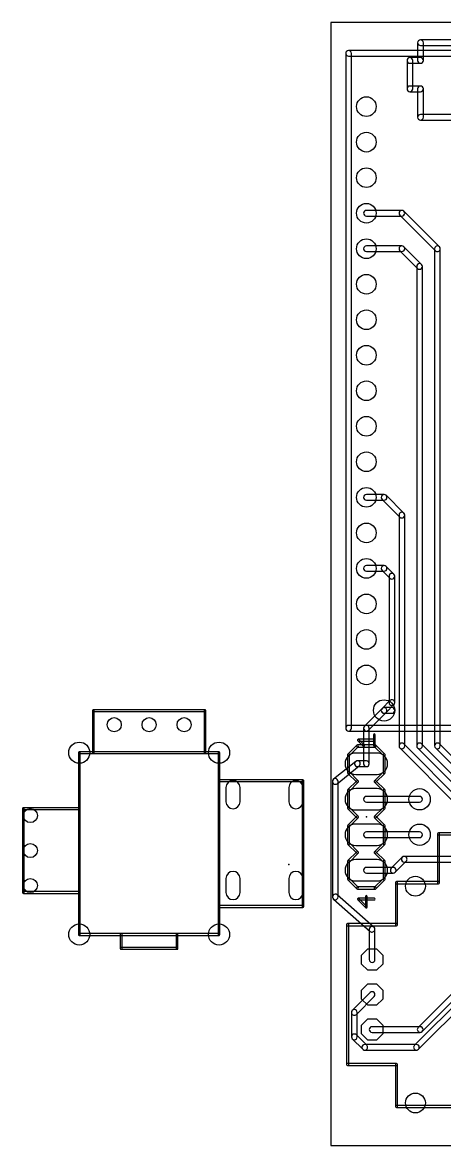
# Model space of a CAD drawing. Extents: x -22.1 to 60.3, y 1.9 to 82.2.
# Drawn here: x -22.1 to 8.1, y 1.9 to 82.2 of the extents above; entities that cross this region are included whole.
import ezdxf

# ---------------------------------------------------------------- set-up
doc = ezdxf.new("R2010")
doc.units = 0
for name, color, linetype in [('16', 175, 'CONTINUOUS'), ('17', 82, 'CONTINUOUS'), ('18', 82, 'CONTINUOUS'), ('20', 7, 'CONTINUOUS'), ('21', 253, 'CONTINUOUS'), ('23', 7, 'CONTINUOUS')]:
    doc.layers.add(name, color=color, linetype=linetype)

# ---------------------------------------------------------------- blocks, each defined once
blk = doc.blocks.new('OCTAGONP')
blk.add_lwpolyline([(-0.5, -0.2071), (-0.5, 0.2071), (-0.2071, 0.5), (0.2071, 0.5), (0.5, 0.2071), (0.5, -0.2071), (0.2071, -0.5), (-0.2071, -0.5)], close=True)
blk = doc.blocks.new('LONGP100')
blk.add_lwpolyline([(-0.5, -0.5), (0.5, -0.5, 1), (0.5, 0.5), (-0.5, 0.5, 1)], format="xyb", close=True)
blk = doc.blocks.new('ROUNDP')
blk.add_circle((0, 0), 0.5)
blk = doc.blocks.new('ROUNDV')
blk.add_circle((0, 0), 0.5)

msp = doc.modelspace()

# ---------------------------------------------------------------- linework, layer by layer
at = {"layer": '16'}
for points in [[(5.08, 68.7832), (2.54, 68.7832, 1), (2.54, 68.3768), (5.08, 68.3768, 1)], [(7.7637, 66.1837), (5.2237, 68.7237, 1), (4.9363, 68.4363), (7.4763, 65.8963, 1)], [(2.54, 65.8368), (5.08, 65.8368, 1), (5.08, 66.2432), (2.54, 66.2432, 1)], [(4.9363, 65.8963), (6.2063, 64.6263, 1), (6.4937, 64.9137), (5.2237, 66.1837, 1)], [(7.8232, 30.48), (7.8232, 66.04, 1), (7.4168, 66.04), (7.4168, 30.48, 1)], [(6.1468, 64.77), (6.1468, 30.48, 1), (6.5532, 30.48), (6.5532, 64.77, 1)], [(2.54, 48.0568), (3.81, 48.0568, 1), (3.81, 48.4632), (2.54, 48.4632, 1)], [(3.6663, 48.1163), (4.9363, 46.8463, 1), (5.2237, 47.1337), (3.9537, 48.4037, 1)], [(4.8768, 46.99), (4.8768, 30.48, 1), (5.2832, 30.48), (5.2832, 46.99, 1)], [(2.54, 42.9768), (3.81, 42.9768, 1), (3.81, 43.3832), (2.54, 43.3832, 1)], [(3.6663, 43.0363), (4.2251, 42.4775, 1), (4.5125, 42.7649), (3.9537, 43.3237, 1)], [(4.1656, 42.6212), (4.1656, 33.5788, 1), (4.572, 33.5788), (4.572, 42.6212, 1)], [(4.2251, 33.7225), (3.6663, 33.1637, 1), (3.9537, 32.8763), (4.5125, 33.4351, 1)], [(2.6837, 31.6063), (3.9537, 32.8763, 1), (3.6663, 33.1637), (2.3963, 31.8937, 1)], [(3.81, 32.8168), (4.3688, 32.8168, 1), (4.3688, 33.2232), (3.81, 33.2232, 1)], [(2.7432, 29.21), (2.7432, 31.75, 1), (2.3368, 31.75), (2.3368, 29.21, 1)], [(9.3512, 26.4962), (5.2237, 30.6237, 1), (4.9363, 30.3363), (9.0638, 26.2088, 1)], [(6.2063, 30.3363), (12.5563, 23.9863, 1), (12.8437, 24.2737), (6.4937, 30.6237, 1)], [(13.4787, 24.9087), (7.7637, 30.6237, 1), (7.4763, 30.3363), (13.1913, 24.6213, 1)], [(0.4444, 27.7813), (2.0319, 29.0513, 1), (1.7781, 29.3687), (0.1906, 28.0987, 1)], [(1.905, 29.0068), (2.54, 29.0068, 1), (2.54, 29.4132), (1.905, 29.4132, 1)], [(0.5207, 19.685), (0.5207, 27.94, 1), (0.1143, 27.94), (0.1143, 19.685, 1)], [(2.54, 26.4668), (6.35, 26.4668, 1), (6.35, 26.8732), (2.54, 26.8732, 1)], [(2.54, 23.9268), (6.35, 23.9268, 1), (6.35, 24.3332), (2.54, 24.3332, 1)], [(4.6037, 21.4463), (5.3941, 22.2367, 1), (5.1067, 22.5241), (4.3163, 21.7337, 1)], [(5.2504, 22.1772), (10.1304, 22.1772, 1), (10.1304, 22.5836), (5.2504, 22.5836, 1)], [(2.54, 21.3868), (4.46, 21.3868, 1), (4.46, 21.7932), (2.54, 21.7932, 1)], [(3.0842, 17.5226), (0.4517, 19.8376, 1), (0.1833, 19.5324), (2.8158, 17.2174, 1)], [(3.1532, 15.2), (3.1532, 17.37, 1), (2.7468, 17.37), (2.7468, 15.2, 1)], [(2.8063, 12.8437), (1.5363, 11.5737, 1), (1.8237, 11.2863), (3.0937, 12.5563, 1)], [(6.5337, 10.0563), (9.0337, 12.5563, 1), (8.7463, 12.8437), (6.2463, 10.3437, 1)], [(6.2695, 8.7863), (9.7449, 12.2617, 1), (9.4575, 12.5491), (5.9821, 9.0737, 1)], [(1.4768, 11.43), (1.4768, 9.6739, 1), (1.8832, 9.6739), (1.8832, 11.43, 1)], [(1.5363, 9.5303), (2.2803, 8.7863, 1), (2.5676, 9.0737), (1.8237, 9.8176, 1)], [(2.95, 9.9968), (6.39, 9.9968, 1), (6.39, 10.4032), (2.95, 10.4032, 1)], [(2.4239, 8.7268), (6.1258, 8.7268, 1), (6.1258, 9.1332), (2.4239, 9.1332, 1)]]:
    msp.add_lwpolyline(points, format="xyb", close=True, dxfattribs=at)
at = {"layer": '20'}
for p, q in [((60.305, 82.22), (0, 82.22)), ((0, 82.22), (0, 1.905)), ((0, 1.905), (60.305, 1.905))]:
    msp.add_line(p, q, dxfattribs=at)
for centre in [(6.05, 20.45), (6.05, 4.95)]:
    msp.add_circle(centre, 0.7112, dxfattribs=at)
at = {"layer": '21'}
for points in [[(13.5255, 80.9752), (6.4135, 80.9752, 1), (6.4135, 80.5688), (13.5255, 80.5688, 1)], [(6.2103, 80.772), (6.2103, 79.502, 1), (6.6167, 79.502), (6.6167, 80.772, 1)], [(19.05, 80.2132), (1.27, 80.2132, 1), (1.27, 79.8068), (19.05, 79.8068, 1)], [(1.0668, 80.01), (1.0668, 31.75, 1), (1.4732, 31.75), (1.4732, 80.01, 1)], [(6.4135, 79.7052), (5.6515, 79.7052, 1), (5.6515, 79.2988), (6.4135, 79.2988, 1)], [(5.4483, 79.502), (5.4483, 77.47, 1), (5.8547, 77.47), (5.8547, 79.502, 1)], [(5.6515, 77.2668), (6.4135, 77.2668, 1), (6.4135, 77.6732), (5.6515, 77.6732, 1)], [(6.2103, 77.47), (6.2103, 75.438, 1), (6.6167, 75.438), (6.6167, 77.47, 1)], [(6.4135, 75.2348), (13.5255, 75.2348, 1), (13.5255, 75.6412), (6.4135, 75.6412, 1)], [(-9, 33.0635), (-17, 33.0635, 1), (-17, 32.9365), (-9, 32.9365, 1)], [(-17.0635, 33), (-17.0635, 30, 1), (-16.9365, 30), (-16.9365, 33, 1)], [(-8.9365, 30), (-8.9365, 33, 1), (-9.0635, 33), (-9.0635, 30, 1)], [(1.27, 31.5468), (19.05, 31.5468, 1), (19.05, 31.9532), (1.27, 31.9532, 1)], [(3.175, 30.5171), (3.175, 31.2798, 1), (3.048, 31.2798), (3.048, 30.5171, 1)], [(1.8511, 30.5339), (1.2161, 29.8989, 1), (1.3239, 29.7911), (1.9589, 30.4261, 1)], [(3.175, 30.5562), (1.905, 30.5562, 1), (1.905, 30.4038), (3.175, 30.4038, 1)], [(2.3938, 30.562), (2.0124, 30.9433, 1), (1.9226, 30.8535), (2.3039, 30.4722, 1)], [(1.9675, 30.8349), (3.1115, 30.8349, 1), (3.1115, 30.9619), (1.9675, 30.9619, 1)], [(3.8639, 29.8989), (3.2289, 30.5339, 1), (3.1211, 30.4261), (3.7561, 29.7911, 1)], [(-18, 29.9365), (-17, 29.9365, 1), (-17, 30.0635), (-18, 30.0635, 1)], [(-17.9365, 26), (-17.9365, 30, 1), (-18.0635, 30), (-18.0635, 26, 1)], [(-17, 29.9365), (-9, 29.9365, 1), (-9, 30.0635), (-17, 30.0635, 1)], [(-9, 29.9365), (-8, 29.9365, 1), (-8, 30.0635), (-9, 30.0635, 1)], [(-8.0635, 30), (-8.0635, 28, 1), (-7.9365, 28), (-7.9365, 30, 1)], [(1.3462, 28.575), (1.3462, 29.845, 1), (1.1938, 29.845), (1.1938, 28.575, 1)], [(3.7338, 29.845), (3.7338, 28.575, 1), (3.8862, 28.575), (3.8862, 29.845, 1)], [(1.9589, 27.9939), (1.3239, 28.6289, 1), (1.2161, 28.5211), (1.8511, 27.8861, 1)], [(3.7561, 28.6289), (3.1211, 27.9939, 1), (3.2289, 27.8861), (3.8639, 28.5211, 1)], [(-8.0635, 28), (-8.0635, 19, 1), (-7.9365, 19), (-7.9365, 28, 1)], [(-8, 27.9365), (-2, 27.9365, 1), (-2, 28.0635), (-8, 28.0635, 1)], [(-2.0635, 28), (-2.0635, 19, 1), (-1.9365, 19), (-1.9365, 28, 1)], [(1.3239, 27.2511), (1.9589, 27.8861, 1), (1.8511, 27.9939), (1.2161, 27.3589, 1)], [(1.3462, 26.035), (1.3462, 27.305, 1), (1.1938, 27.305), (1.1938, 26.035, 1)], [(3.1211, 27.8861), (3.7561, 27.2511, 1), (3.8639, 27.3589), (3.2289, 27.9939, 1)], [(3.7338, 27.305), (3.7338, 26.035, 1), (3.8862, 26.035), (3.8862, 27.305, 1)], [(-22, 25.9365), (-18, 25.9365, 1), (-18, 26.0635), (-22, 26.0635, 1)], [(-22.0635, 26), (-22.0635, 20, 1), (-21.9365, 20), (-21.9365, 26, 1)], [(-17.9365, 20), (-17.9365, 26, 1), (-18.0635, 26), (-18.0635, 20, 1)], [(1.9589, 25.4539), (1.3239, 26.0889, 1), (1.2161, 25.9811), (1.8511, 25.3461, 1)], [(3.7561, 26.0889), (3.1211, 25.4539, 1), (3.2289, 25.3461), (3.8639, 25.9811, 1)], [(1.3239, 24.7111), (1.9589, 25.3461, 1), (1.8511, 25.4539), (1.2161, 24.8189, 1)], [(3.1211, 25.3461), (3.7561, 24.7111, 1), (3.8639, 24.8189), (3.2289, 25.4539, 1)], [(1.3462, 23.495), (1.3462, 24.765, 1), (1.1938, 24.765), (1.1938, 23.495, 1)], [(3.7338, 24.765), (3.7338, 23.495, 1), (3.8862, 23.495), (3.8862, 24.765, 1)], [(7.7762, 20.7), (7.7762, 24.2, 1), (7.6238, 24.2), (7.6238, 20.7, 1)], [(7.7, 24.1238), (17.7, 24.1238, 1), (17.7, 24.2762), (7.7, 24.2762, 1)], [(1.9589, 22.9139), (1.3239, 23.5489, 1), (1.2161, 23.4411), (1.8511, 22.8061, 1)], [(3.7561, 23.5489), (3.1211, 22.9139, 1), (3.2289, 22.8061), (3.8639, 23.4411, 1)], [(1.8511, 22.9139), (1.2161, 22.2789, 1), (1.3239, 22.1711), (1.9589, 22.8061, 1)], [(3.8639, 22.2789), (3.2289, 22.9139, 1), (3.1211, 22.8061), (3.7561, 22.1711, 1)], [(1.3462, 20.955), (1.3462, 22.225, 1), (1.1938, 22.225), (1.1938, 20.955, 1)], [(3.7338, 22.225), (3.7338, 20.955, 1), (3.8862, 20.955), (3.8862, 22.225, 1)], [(1.9589, 20.3739), (1.3239, 21.0089, 1), (1.2161, 20.9011), (1.8511, 20.2661, 1)], [(3.7561, 21.0089), (3.1211, 20.3739, 1), (3.2289, 20.2661), (3.8639, 20.9011, 1)], [(3.175, 20.3962), (1.905, 20.3962, 1), (1.905, 20.2438), (3.175, 20.2438, 1)], [(7.7, 20.7762), (4.7, 20.7762, 1), (4.7, 20.6238), (7.7, 20.6238, 1)], [(4.6238, 20.7), (4.6238, 17.7, 1), (4.7762, 17.7), (4.7762, 20.7, 1)], [(-22, 19.9365), (-18, 19.9365, 1), (-18, 20.0635), (-22, 20.0635, 1)], [(-17.9365, 17), (-17.9365, 20, 1), (-18.0635, 20), (-18.0635, 17, 1)], [(3.1115, 19.5956), (1.9675, 19.5956, 1), (1.9675, 19.4686), (3.1115, 19.4686, 1)], [(1.9226, 19.4872), (2.4946, 18.9152, 1), (2.5844, 19.005), (2.0124, 19.577, 1)], [(2.603, 18.9601), (2.603, 19.7228, 1), (2.476, 19.7228), (2.476, 18.9601, 1)], [(-8.0635, 19), (-8.0635, 17, 1), (-7.9365, 17), (-7.9365, 19, 1)], [(-2, 19.0635), (-8, 19.0635, 1), (-8, 18.9365), (-2, 18.9365, 1)], [(1.2762, 7.7), (1.2762, 17.7, 1), (1.1238, 17.7), (1.1238, 7.7, 1)], [(1.2, 17.6238), (4.7, 17.6238, 1), (4.7, 17.7762), (1.2, 17.7762, 1)], [(-15, 17.0635), (-18, 17.0635, 1), (-18, 16.9365), (-15, 16.9365, 1)], [(-11, 17.0635), (-15, 17.0635, 1), (-15, 16.9365), (-11, 16.9365, 1)], [(-15.0635, 17), (-15.0635, 16, 1), (-14.9365, 16), (-14.9365, 17, 1)], [(-8, 17.0635), (-11, 17.0635, 1), (-11, 16.9365), (-8, 16.9365, 1)], [(-10.9365, 16), (-10.9365, 17, 1), (-11.0635, 17), (-11.0635, 16, 1)], [(-15, 15.9365), (-11, 15.9365, 1), (-11, 16.0635), (-15, 16.0635, 1)], [(4.7, 7.7762), (1.2, 7.7762, 1), (1.2, 7.6238), (4.7, 7.6238, 1)], [(4.6238, 7.7), (4.6238, 4.7, 1), (4.7762, 4.7), (4.7762, 7.7, 1)], [(9.2, 4.7762), (4.7, 4.7762, 1), (4.7, 4.6238), (9.2, 4.6238, 1)]]:
    msp.add_lwpolyline(points, format="xyb", close=True, dxfattribs=at)
at = {"layer": '23'}
for p in [(2.54, 25.4), (-3, 22)]:
    msp.add_point(p, dxfattribs=at)

# ---------------------------------------------------------------- block references
at = {"layer": '17'}
for name, p, xscale, yscale, rotation in [('ROUNDP', (2.54, 76.2), 1.408, 1.408, 180), ('ROUNDP', (2.54, 73.66), 1.408, 1.408, 180), ('ROUNDP', (2.54, 71.12), 1.408, 1.408, 180), ('ROUNDP', (2.54, 68.58), 1.408, 1.408, 180), ('ROUNDP', (2.54, 66.04), 1.408, 1.408, 180), ('ROUNDP', (2.54, 63.5), 1.408, 1.408, 180), ('ROUNDP', (2.54, 60.96), 1.408, 1.408, 180), ('ROUNDP', (2.54, 58.42), 1.408, 1.408, 180), ('ROUNDP', (2.54, 55.88), 1.408, 1.408, 180), ('ROUNDP', (2.54, 53.34), 1.408, 1.408, 180), ('ROUNDP', (2.54, 50.8), 1.408, 1.408, 180), ('ROUNDP', (2.54, 48.26), 1.408, 1.408, 180), ('ROUNDP', (2.54, 45.72), 1.408, 1.408, 180), ('ROUNDP', (2.54, 43.18), 1.408, 1.408, 180), ('ROUNDP', (2.54, 40.64), 1.408, 1.408, 180), ('ROUNDP', (2.54, 38.1), 1.408, 1.408, 180), ('ROUNDP', (2.54, 35.56), 1.408, 1.408, 180), ('LONGP100', (-7, 27), 1.008, 1.008, 90), ('LONGP100', (-2.5, 27), 1.008, 1.008, 90), ('LONGP100', (-7, 20.5), 1.008, 1.008, 90), ('LONGP100', (-2.5, 20.5), 1.008, 1.008, 90), ('OCTAGONP', (2.95, 15.2), 1.524, 1.524, 90), ('OCTAGONP', (2.95, 12.7), 1.524, 1.524, 90), ('OCTAGONP', (2.95, 10.2), 1.524, 1.524, 90)]:
    msp.add_blockref(name, p, dxfattribs=dict(at, xscale=xscale, yscale=yscale, rotation=rotation))
for name, p, xscale, yscale in [('ROUNDP', (-15.5, 32), 1.008, 1.008), ('ROUNDP', (-13, 32), 1.008, 1.008), ('ROUNDP', (-10.5, 32), 1.008, 1.008), ('ROUNDP', (-18, 30), 1.508, 1.508), ('ROUNDP', (-8, 30), 1.508, 1.508), ('LONGP100', (2.54, 29.21), 1.524, 1.524), ('LONGP100', (2.54, 26.67), 1.524, 1.524), ('ROUNDP', (-21.5, 25.5), 1.008, 1.008), ('LONGP100', (2.54, 24.13), 1.524, 1.524), ('ROUNDP', (-21.5, 23), 1.008, 1.008), ('LONGP100', (2.54, 21.59), 1.524, 1.524), ('ROUNDP', (-21.5, 20.5), 1.008, 1.008), ('ROUNDP', (-18, 17), 1.508, 1.508), ('ROUNDP', (-8, 17), 1.508, 1.508)]:
    msp.add_blockref(name, p, dxfattribs=dict(at, xscale=xscale, yscale=yscale))
at = {"layer": '18', "xscale": 1.524, "yscale": 1.524}
for p in [(3.81, 33.02), (6.35, 26.67), (6.35, 24.13)]:
    msp.add_blockref('ROUNDV', p, dxfattribs=at)

doc.saveas('drawing.dxf')
